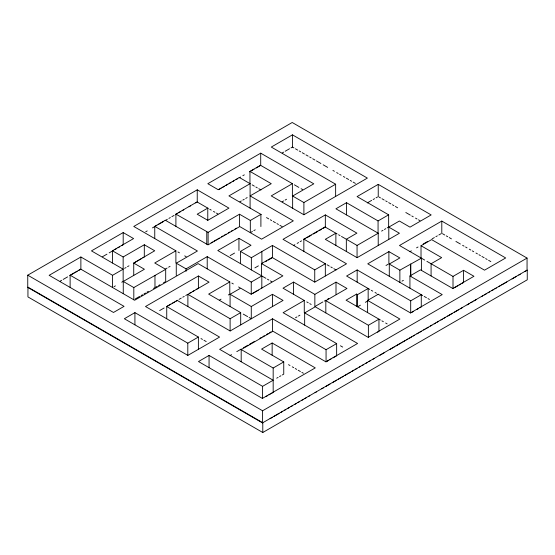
<?xml version="1.0" encoding="UTF-8"?>
<svg xmlns="http://www.w3.org/2000/svg" width="555" height="555" viewBox="0 0 555 555"><rect width="100%" height="100%" fill="white"/><g stroke="black" fill="none" stroke-linecap="round" stroke-linejoin="round"><path stroke-width="0.83" d="M133.734 275.301L133.734 263.084L154.72 250.77L144.307 244.755L123.148 256.972L112.436 250.791L112.436 263.001M527.056 258.082L262.591 410.769L262.591 422.986L27.75 287.4L27.75 275.183L292.214 122.495L527.056 258.082L527.056 270.299L524.808 271.596M112.436 250.791L133.595 238.574L123.189 232.566L91.457 250.888L123.154 269.189L112.582 275.301L80.877 256.993L49.138 275.322L113.484 312.465L124.063 306.36L70.124 275.218L70.124 287.435M207.778 220.328L207.778 208.111L197.205 214.216L207.799 220.328L228.944 208.118L197.24 189.817L133.769 226.461L175.886 250.777L175.886 262.987M292.638 208.243L292.638 196.033L313.79 183.816L260.711 153.166L207.82 183.705L218.226 189.713L239.378 177.496L250.09 183.684L250.097 208.118M292.388 195.887L292.388 183.67L271.228 195.887L303.897 214.75L367.368 178.1L292.45 134.844L271.291 147.061L335.636 184.211L335.636 196.428M70.124 275.218L80.704 269.113L134.643 300.255L198.114 263.604L229.798 281.898L229.798 294.115L228.341 294.962M154.755 238.574L154.755 226.357L165.328 220.252L208.007 244.887L239.739 226.565L261.585 239.177L293.317 220.855L250.097 195.901L271.256 183.684L249.958 171.391L249.958 183.608M175.907 226.357L175.907 214.14L197.067 201.93L208.298 208.416M249.958 171.391L260.538 165.286L292.388 183.67M60.211 281.142L61.688 280.289M63.166 279.436L67.592 276.883M69.805 275.606L74.238 273.046M75.709 272.193L77.187 271.339M78.664 270.486L80.877 269.21L80.877 256.993M102.529 256.715L106.955 254.155M109.169 252.879L113.595 250.319M115.072 249.466L116.55 248.619M118.028 247.766L119.498 246.913M121.718 245.636L123.189 244.783L123.189 232.566M145.715 231.775L147.214 230.915M152.438 227.897L156.919 225.309M158.411 224.449L163.642 221.431M165.133 220.564L167.374 219.274M168.866 218.413L170.357 217.546M171.856 216.686L174.09 215.395M175.588 214.528L177.08 213.668M178.571 212.808L180.812 211.51M182.304 210.65L183.802 209.79M189.026 206.772L190.518 205.912M195.749 202.894L197.24 202.027L197.24 189.817M218.996 189.47L221.23 188.18M222.722 187.319L224.206 186.459M225.698 185.599L227.932 184.309M229.423 183.448L230.915 182.588M232.406 181.728L233.891 180.868M236.125 179.577L237.616 178.717M239.108 177.857L240.599 176.996M242.833 175.706L244.325 174.846M249.535 171.835L254.01 169.254M256.243 167.964L260.711 165.383L260.711 153.166M282.231 152.958L283.695 152.119M285.152 151.272L289.53 148.747M290.986 147.907L292.45 147.061L293.949 147.928M250.09 183.684L228.931 195.894L261.28 214.57M124.604 268.342L126.068 267.503M127.525 266.657L128.982 265.817M134.088 262.869L141.386 258.658M142.843 257.811L144.307 256.972L144.307 244.755M239.878 201.791L241.335 200.952M242.792 200.112L244.255 199.266M245.712 198.426L247.169 197.58M175.886 250.777L154.727 262.987L165.695 269.321L165.695 281.531M113.99 286.699L115.398 285.887M121.746 282.224L123.154 281.406L123.148 256.972M175.907 214.14L208.104 232.337L239.496 214.209L250.319 220.46L260.899 214.355L260.899 226.565M123.259 293.678L123.259 281.461L144.411 269.251L133.734 263.084M165.674 268.884L167.131 268.044M168.588 267.198L170.052 266.358M211.094 242.826L212.586 241.959M214.084 241.099L216.325 239.802M217.817 238.941L219.315 238.074M221.556 236.784L223.054 235.917M224.546 235.056L226.045 234.196M228.285 232.899L229.777 232.039M231.275 231.171L232.767 230.311M235.008 229.014L236.506 228.154M282.176 201.784L283.633 200.945M285.09 200.098L286.553 199.259M123.259 281.461L133.81 287.559L165.695 269.321M176.268 275.426L176.268 263.209L197.427 250.999L154.755 226.357M176.268 263.209L186.057 268.863L207.216 256.646L251.242 282.065L261.821 275.96L261.821 288.17M240.426 263.604L240.426 251.394L251.006 245.282L238.948 238.324L217.789 250.541L265.949 278.339M135.267 298.93L139.645 296.405M141.109 295.558L142.566 294.719M144.022 293.873L145.486 293.033M146.943 292.187L148.4 291.347M153.506 288.399L154.97 287.559L154.97 275.342M251.026 232.268L252.435 231.456M253.85 230.637L255.258 229.825M292.638 196.033L303.897 202.533L335.636 184.211M230.193 255.591L234.571 253.066M198.385 349.268L198.385 337.051L187.805 343.163L134.92 312.631L124.348 318.736L187.854 355.401L219.586 337.079L166.736 306.561L166.736 318.778M187.888 306.561L187.888 294.351L209.048 282.134L198.392 275.988L145.5 306.52L198.385 337.051M159.66 310.564L164.127 307.983M166.361 306.693L170.829 304.112M172.321 303.252L174.554 301.962M176.046 301.101L177.538 300.241M179.022 299.381L181.263 298.091M182.748 297.23L184.239 296.37M185.731 295.51L187.222 294.649M189.456 293.359L190.948 292.499M192.432 291.639L193.924 290.778M196.158 289.488L197.649 288.628M261.939 263.812L261.863 251.554L272.443 245.449L314.747 269.869L325.327 263.764L325.327 275.981M346.334 251.464L346.334 239.247L356.907 233.142L325.334 214.91L283.022 239.337L325.563 263.902M387.237 227.848L388.646 227.03L388.646 214.82L378.066 220.925L346.493 202.693L335.914 208.805L378.219 233.225L378.219 245.442M388.798 239.337L388.798 227.12L399.378 221.015L409.999 227.148L431.159 214.931L378.233 184.371L357.073 196.588L388.646 214.82M166.736 306.561L177.309 300.456L230.165 330.974L283.057 300.435L272.436 294.303L251.276 306.513L230.082 294.282L230.082 306.492M240.426 251.394L251.359 257.707L261.863 251.554M229.798 281.898L208.645 294.115L240.697 312.625L240.697 324.841M261.537 275.793L261.537 263.576L272.116 257.471L314.796 282.113L346.528 263.791L303.849 239.15L303.849 251.366M303.849 239.15L325.008 226.933L337.086 233.905M254.884 267.885L258.415 265.845M265.394 261.731L266.802 260.919M268.211 260.108L271.742 258.068M293.415 245.553L294.899 244.7M297.126 243.409L298.611 242.556M300.095 241.696L301.58 240.842M303.807 239.552L305.292 238.699M306.776 237.838L311.23 235.271M313.457 233.981L317.911 231.414M319.396 230.554L321.623 229.27M323.107 228.41L324.592 227.557M367.285 202.908L371.663 200.376M373.12 199.536L374.583 198.697M376.04 197.851L377.497 197.011M219.586 300.012L221.043 299.173M230.082 294.282L240.662 288.17L251.124 294.212L282.863 275.89L261.537 263.576M252.65 293.463L258.29 290.209M381.59 231.102L383.006 230.29M384.414 229.472L385.822 228.66M187.888 294.351L230.117 318.73L240.697 312.625M325.82 312.909L325.82 300.692L346.972 288.475L336.004 282.141L314.851 294.358L293.588 282.086L283.015 288.191L304.584 300.65M346.334 239.247L357.059 245.442L378.219 233.225M333.118 357.836L336.642 355.804L336.642 343.587L326.062 349.692L272.533 318.792L219.641 349.324L273.171 380.231L262.591 386.335L209.062 355.436L198.482 361.541L262.383 398.435L315.275 367.896L272.151 342.997L261.572 349.102L283.751 361.909L283.751 374.125L282.342 374.937M419.858 307.754L421.273 306.943L421.273 294.726L410.693 300.831L357.163 269.931L346.584 276.036L368.159 288.489L368.159 300.706M389.291 276.265L389.291 264.048L399.871 257.943L388.895 251.609L367.743 263.819L422.695 295.551M421.023 257.943L421.023 245.726L431.603 239.614L484.536 270.174L505.688 257.964L441.794 221.07L399.475 245.497L421.398 258.158L421.398 270.375M230.068 355.519L231.56 354.659M236.777 351.648L241.245 349.067M243.478 347.777L247.953 345.196M249.438 344.336L254.655 341.325M259.872 338.314L261.363 337.454M262.848 336.594L264.34 335.733M266.573 334.443L268.065 333.583M269.557 332.723L271.048 331.862M295.517 317.738L296.974 316.891M298.43 316.052L299.894 315.212M315.58 306.152L322.871 301.941M324.335 301.101L325.792 300.255M327.249 299.416L328.713 298.569M385.982 265.505L388.167 264.242M409.867 251.713L411.352 250.86M416.548 247.856L418.033 247.003M423.229 243.999L427.683 241.425M432.144 238.858L434.371 237.568M435.855 236.714L437.34 235.854M438.825 235.001L441.052 233.71M241.189 361.77L241.189 349.553L272.928 331.231L325.854 361.791L357.593 343.469L304.66 312.909L304.66 325.119M304.66 312.909L315.24 306.797L368.173 337.357L399.905 319.035L367.611 300.394L367.611 312.611M368.159 288.489L357.58 294.601L356.657 294.067L346.077 300.179L380.383 319.978M389.291 264.048L399.871 270.153L421.398 258.158M367.611 300.394L378.191 294.289M409.93 288.177L409.93 275.96L420.51 269.855L452.797 288.496L473.956 276.286L463.585 270.299L453.005 276.404L426.92 261.343M360.403 305.188L357.58 306.818L357.58 294.601M365.336 302.336L367.452 301.115M401.987 281.149L403.395 280.337M241.189 349.553L273.171 368.014L283.751 361.909M276.695 378.198L278.111 377.379M279.519 376.567L280.927 375.756M325.82 300.692L368.381 325.265L378.954 319.16L378.954 331.37L377.546 332.188M266.123 396.52L267.531 395.701M268.939 394.889L270.347 394.078M271.763 393.259L273.171 392.447L273.171 368.014M326.77 361.499L328.178 360.688M329.594 359.876L331.002 359.057M412.101 312.236L413.51 311.417M417.041 309.385L418.449 308.573M454.42 287.802L457.944 285.769M459.353 284.958L460.761 284.139M462.176 283.327L463.585 282.509L463.585 270.299M262.786 422.73L527.25 270.042L527.25 279.817L262.786 432.505L27.944 296.918L27.944 287.143L262.786 422.73L262.786 432.505M270.084 418.657L272.332 417.36M273.83 416.493L279.075 413.468M280.573 412.601L282.821 411.304M284.32 410.436L285.818 409.576M287.317 408.709L289.564 407.412M291.063 406.544L292.561 405.684M294.809 404.387L296.308 403.52M297.806 402.652L299.305 401.792M301.552 400.488L303.051 399.628M304.549 398.761L306.048 397.893M308.296 396.596L309.794 395.736M315.039 392.704L316.537 391.844M321.782 388.812L323.281 387.945M325.521 386.648L330.017 384.053M332.265 382.756L336.76 380.161M338.259 379.294L340.506 377.997M342.005 377.136L343.503 376.269M345.002 375.402L347.25 374.105M348.748 373.244L350.247 372.377M351.745 371.51L353.993 370.213M355.491 369.346L356.99 368.485M359.238 367.188L360.736 366.321M362.235 365.454L363.733 364.593M365.981 363.296L367.479 362.429M368.978 361.562L370.476 360.694M372.724 359.397L374.223 358.537M379.467 355.505L384.712 352.48M389.957 349.449L394.452 346.854M395.951 345.994L401.196 342.962M402.694 342.102L404.942 340.798M406.433 339.938L407.932 339.07M409.43 338.203L411.678 336.906M413.177 336.046L414.675 335.178M416.923 333.881L418.421 333.014M419.92 332.154L421.418 331.286M423.666 329.989L425.165 329.122M426.663 328.255L428.162 327.394M430.409 326.097L431.908 325.23M434.156 323.933L435.654 323.065M437.153 322.205L438.651 321.338M440.899 320.041L442.397 319.174M443.896 318.306L445.394 317.446M447.642 316.149L452.138 313.554M454.385 312.257L458.881 309.655M460.379 308.795L462.627 307.498M467.123 304.903L469.37 303.606M470.869 302.739L472.367 301.871M473.866 301.004L476.114 299.707M481.358 296.682L482.857 295.815M484.355 294.955L486.603 293.657M488.095 292.79L489.593 291.923M491.841 290.626L493.339 289.759M494.838 288.898L496.337 288.031M498.584 286.734L500.083 285.867M501.581 285.006L506.826 281.975M512.071 278.95L516.566 276.355M518.814 275.058L520.312 274.191M155.684 287.157L157.114 286.352M158.543 285.548L159.972 284.743M163.545 282.738L164.981 281.933M295.447 148.795L297.695 150.093M299.194 150.953L300.692 151.82M302.191 152.687L304.438 153.985M305.93 154.845L308.178 156.149M309.676 157.01L311.175 157.877M312.673 158.744L314.921 160.041M316.419 160.901L320.915 163.496M323.163 164.8L327.658 167.395M332.903 170.42L334.401 171.287M336.649 172.584L338.148 173.451M339.646 174.312L341.145 175.179M343.392 176.476L344.891 177.343M346.389 178.204L348.637 179.501M350.136 180.368L351.634 181.235M353.133 182.102L355.38 183.4M378.975 197.018L380.466 197.878M381.958 198.739L384.192 200.029M385.683 200.889L387.175 201.749M388.666 202.617L390.9 203.907M392.392 204.767L393.883 205.627M395.375 206.488L397.609 207.778M405.809 212.509L410.284 215.097M411.775 215.957L413.267 216.818M415.501 218.108L416.992 218.968M418.484 219.829L419.975 220.689M442.536 233.71L444.763 235.001M446.248 235.861L447.732 236.714M449.224 237.575L451.451 238.858M455.912 241.439L460.366 244.013M462.592 245.296L464.084 246.156M465.569 247.01L467.053 247.87M469.28 249.16L470.772 250.014M472.256 250.874L473.741 251.734M475.968 253.018L477.453 253.878M478.944 254.731L480.429 255.591M481.913 256.452L484.14 257.735M485.632 258.595L487.117 259.456M488.601 260.309L490.828 261.599M388.798 227.12L399.42 233.253L357.108 257.68L325.292 239.316L335.872 233.204L335.872 245.421M421.023 245.726L441.662 257.638L431.082 263.75L431.082 275.967M294.351 184.808L298.84 187.396M301.081 188.693L302.579 189.553M421.758 258.366L424.707 260.066M252.164 184.877L254.363 186.147M255.834 187L257.305 187.847M258.769 188.693L260.975 189.97M338.55 234.758L340.021 235.604M341.491 236.451L345.897 238.997M409.93 275.96L442.217 294.608L410.485 312.93L377.983 294.164M424.193 296.419L426.448 297.716M427.954 298.583L429.452 299.45M266.49 217.581L268.731 218.871M270.223 219.731L271.707 220.592M273.199 221.452L275.433 222.742M276.924 223.603L278.416 224.463M279.907 225.323L282.141 226.613M327.061 264.763L329.309 266.06M330.808 266.927L332.299 267.794M333.798 268.655L336.046 269.952M368.312 288.586L369.803 289.439M371.288 290.3L372.773 291.16M375.007 292.443L376.491 293.304M209.776 209.263L211.247 210.116M213.46 211.393L214.938 212.246M216.408 213.099L217.886 213.946M381.882 320.846L383.387 321.713M385.635 323.017L387.14 323.884M267.42 279.193L268.891 280.039M270.361 280.885L271.832 281.739M306.783 301.92L308.254 302.766M309.718 303.613L311.182 304.459M177.961 251.97L179.459 252.837M184.697 255.862L186.196 256.729M231.837 283.078L233.329 283.938M238.553 286.956L240.044 287.816M336.642 343.587L283.112 312.68L304.272 300.463L304.272 312.68M340.444 345.779L342.685 347.076M243.236 314.088L247.62 316.621M249.084 317.467L250.548 318.306M288.51 364.656L289.994 365.516M292.228 366.806L293.713 367.66M295.204 368.52L296.689 369.38M298.174 370.24L300.408 371.524M301.892 372.384L303.384 373.244M200.979 338.55L202.464 339.41M203.956 340.271L206.189 341.561M27.75 275.183L262.591 410.769M453.005 276.404L453.005 288.621M441.794 221.07L441.794 233.287M410.825 264.263L410.825 276.48M410.693 300.831L410.693 313.048M410.443 264.048L410.443 276.265M399.871 270.153L399.871 282.37M388.895 251.609L388.895 263.819M378.233 184.371L378.233 196.588M378.066 220.925L378.066 233.142M368.381 325.265L368.381 337.482M357.163 269.931L357.163 282.141M357.059 245.442L357.059 257.659M356.657 294.067L356.657 306.284M346.493 202.693L346.493 214.91M336.004 282.141L336.004 294.358M326.062 349.692L326.062 361.909M325.334 214.91L325.334 227.127M314.851 294.358L314.851 306.575M314.747 269.869L314.747 282.086M303.897 202.533L303.897 214.75M293.588 282.086L293.588 294.303M292.45 134.844L292.45 147.061M272.533 318.792L272.533 331.002M272.443 245.449L272.443 257.666M272.436 294.303L272.436 306.513M272.151 342.997L272.151 355.214M262.591 386.335L262.591 398.552M251.359 257.707L251.359 269.917M251.242 282.065L251.242 294.282M251.276 306.513L251.276 318.73M250.319 220.46L250.319 232.677M239.496 214.209L239.496 226.426M238.948 238.324L238.948 250.541M230.117 318.73L230.117 330.947M209.062 355.436L209.062 367.646M208.104 232.337L208.104 244.547M207.216 256.646L207.216 268.863M206.765 231.955L206.765 244.172M198.392 275.988L198.392 288.198M187.805 343.163L187.805 355.373M186.057 268.863L186.057 271.305M134.92 312.631L134.92 324.841M133.81 287.559L133.81 299.769M112.582 275.301L112.582 287.511"/></g></svg>
